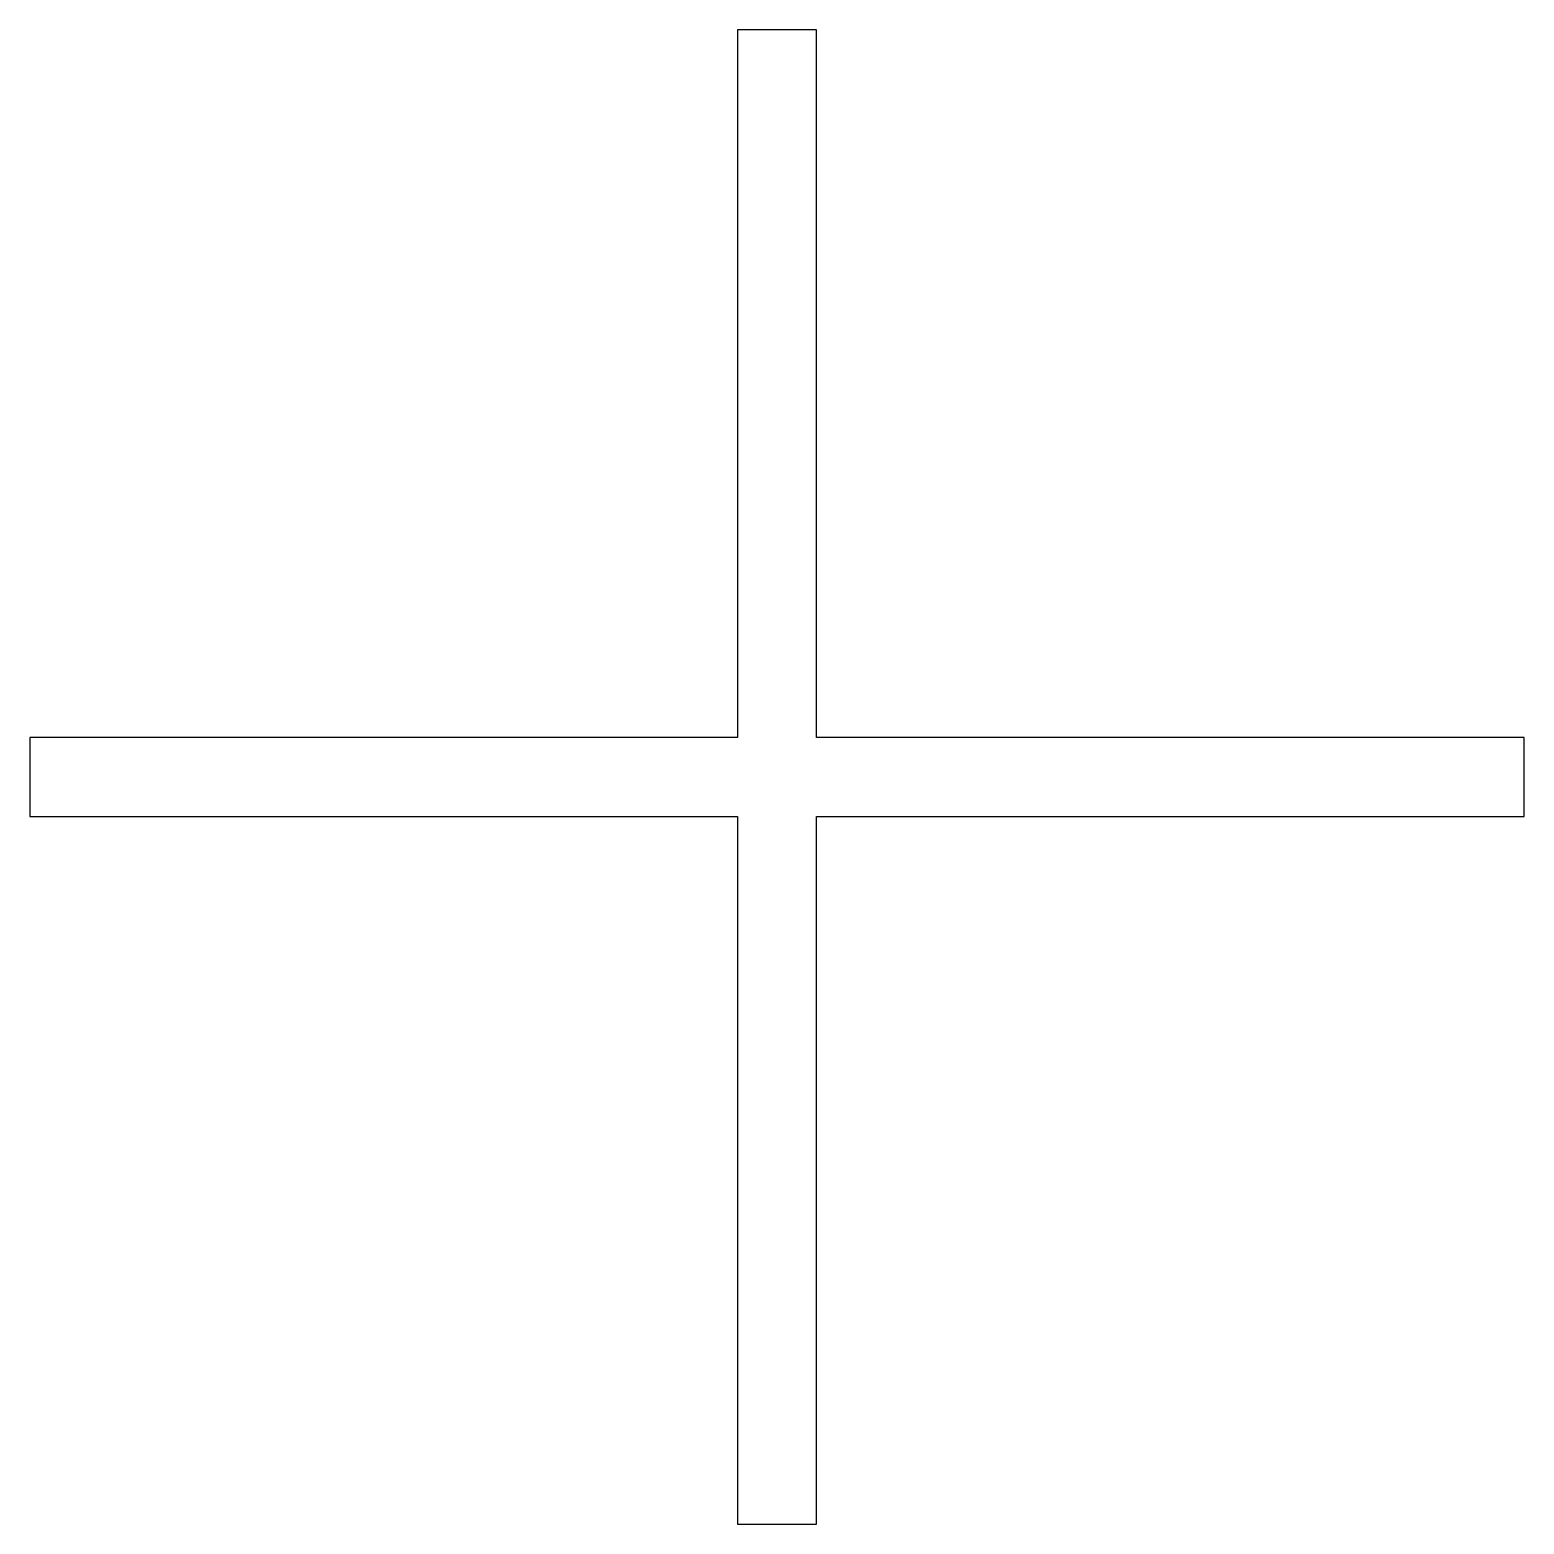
# Model space of a CAD drawing. Header units: millimetres. Extents: x 0 to 569, y 0 to 569.
import ezdxf

# ---------------------------------------------------------------- set-up
doc = ezdxf.new("R2010")
doc.units = ezdxf.units.MM

msp = doc.modelspace()

# ---------------------------------------------------------------- linework, layer by layer
for p, q in [((299.5, 569), (269.5, 569)), ((269.5, 569), (269.5, 299.5)), ((299.5, 299.5), (299.5, 569)), ((269.5, 299.5), (0, 299.5)), ((0, 299.5), (0, 269.5)), ((569, 299.5), (299.5, 299.5)), ((569, 269.5), (569, 299.5)), ((0, 269.5), (269.5, 269.5)), ((269.5, 269.5), (269.5, 0)), ((299.5, 0), (299.5, 269.5)), ((299.5, 269.5), (569, 269.5)), ((269.5, 0), (299.5, 0))]:
    msp.add_line(p, q)

doc.saveas('drawing.dxf')
